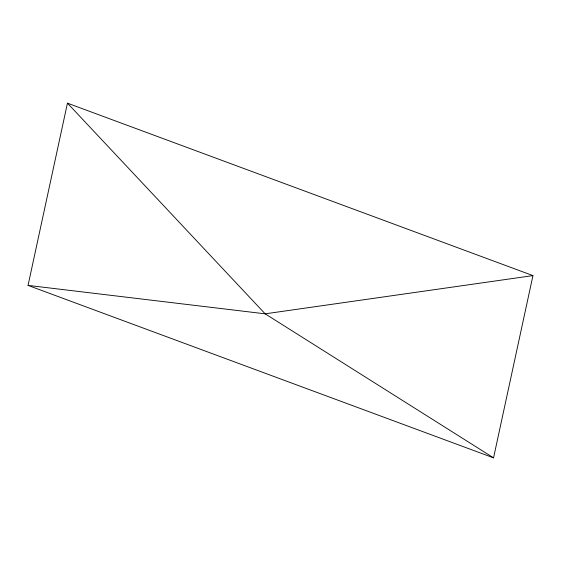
<?xml version="1.0" encoding="UTF-8"?>
<svg xmlns="http://www.w3.org/2000/svg" width="561" height="561" viewBox="0 0 561 561"><rect width="100%" height="100%" fill="white"/><g stroke="black" fill="none" stroke-linecap="round" stroke-linejoin="round"><path stroke-width="0.84" d="M28.05 285.395L67.453 103.154L532.95 275.605L493.547 457.846L28.05 285.395L265.15 313.83L532.95 275.605M493.547 457.846L265.15 313.83L67.453 103.154"/></g></svg>
